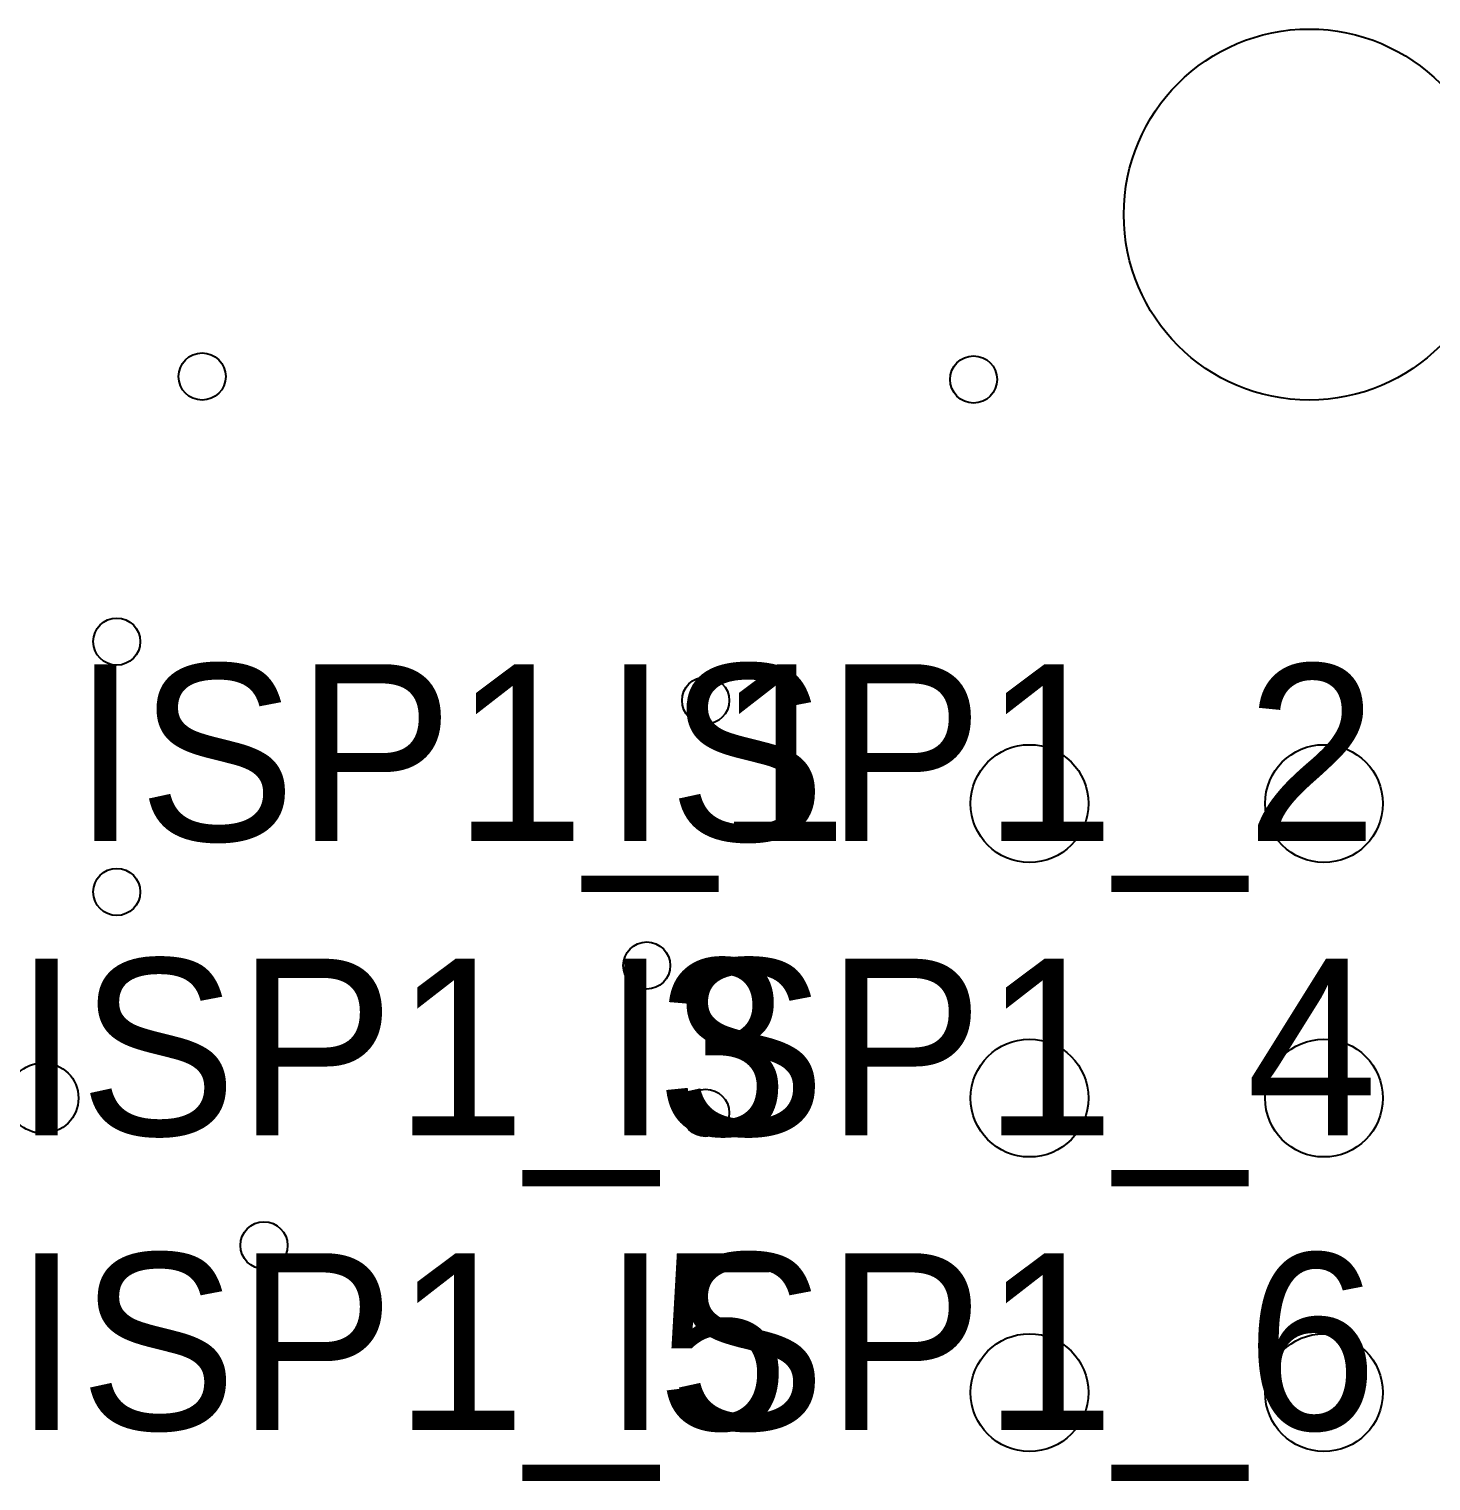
# Model space of a CAD drawing. Header units: inches. Extents: x -0.9 to 3.36, y -0.26 to 2.11.
# Drawn here: x 1.5198 to 1.996, y 0.7279 to 1.2209 of the extents above; entities that cross this region are included whole.
import ezdxf

# ---------------------------------------------------------------- set-up
doc = ezdxf.new("R2010")
doc.units = ezdxf.units.IN
doc.header["$MEASUREMENT"] = 0
for name, color, linetype, lineweight in [('114', 7, 'Continuous', 0), ('20', 7, 'Continuous', 0), ('44', 7, 'Continuous', 0)]:
    doc.layers.add(name, color=color, linetype=linetype, lineweight=lineweight)

msp = doc.modelspace()

# ---------------------------------------------------------------- linework, layer by layer
at = {"layer": '20', "color": 53, "lineweight": 25}
msp.add_circle((1.95464, 1.15793), 0.06299, dxfattribs=at)
at = {"layer": '44', "color": 254, "lineweight": 25}
for centre, radius in [((1.57864, 1.10293), 0.008), ((1.84064, 1.10193), 0.008), ((1.54964, 1.01293), 0.008), ((1.74964, 0.99293), 0.008), ((1.85964, 0.95793), 0.02), ((1.95964, 0.95793), 0.02), ((1.54964, 0.92793), 0.008), ((1.72964, 0.90293), 0.008), ((1.85964, 0.85793), 0.02), ((1.95964, 0.85793), 0.02), ((1.52464, 0.85793), 0.012), ((1.74964, 0.85293), 0.008), ((1.59964, 0.80793), 0.008), ((1.85964, 0.75793), 0.02), ((1.95964, 0.75793), 0.02)]:
    msp.add_circle(centre, radius, dxfattribs=at)

# ---------------------------------------------------------------- texts
at = {"layer": '114', "char_height": 0.2, "attachment_point": 7}
for s, insert in [('\\C1;\\FMyriad Pro|b0|i0|c1;\\H0.060000;\\W1.000000;ISP1_1', (1.53464, 0.92793)), ('\\C1;\\FMyriad Pro|b0|i0|c1;\\H0.060000;\\W1.000000;ISP1_2', (1.71464, 0.92793)), ('\\C1;\\FMyriad Pro|b0|i0|c1;\\H0.060000;\\W1.000000;ISP1_3', (1.51464, 0.82793)), ('\\C1;\\FMyriad Pro|b0|i0|c1;\\H0.060000;\\W1.000000;ISP1_4', (1.71464, 0.82793)), ('\\C1;\\FMyriad Pro|b0|i0|c1;\\H0.060000;\\W1.000000;ISP1_5', (1.51464, 0.72793)), ('\\C1;\\FMyriad Pro|b0|i0|c1;\\H0.060000;\\W1.000000;ISP1_6', (1.71464, 0.72793))]:
    msp.add_mtext(s, dxfattribs=dict(at, insert=insert))

doc.saveas('drawing.dxf')
